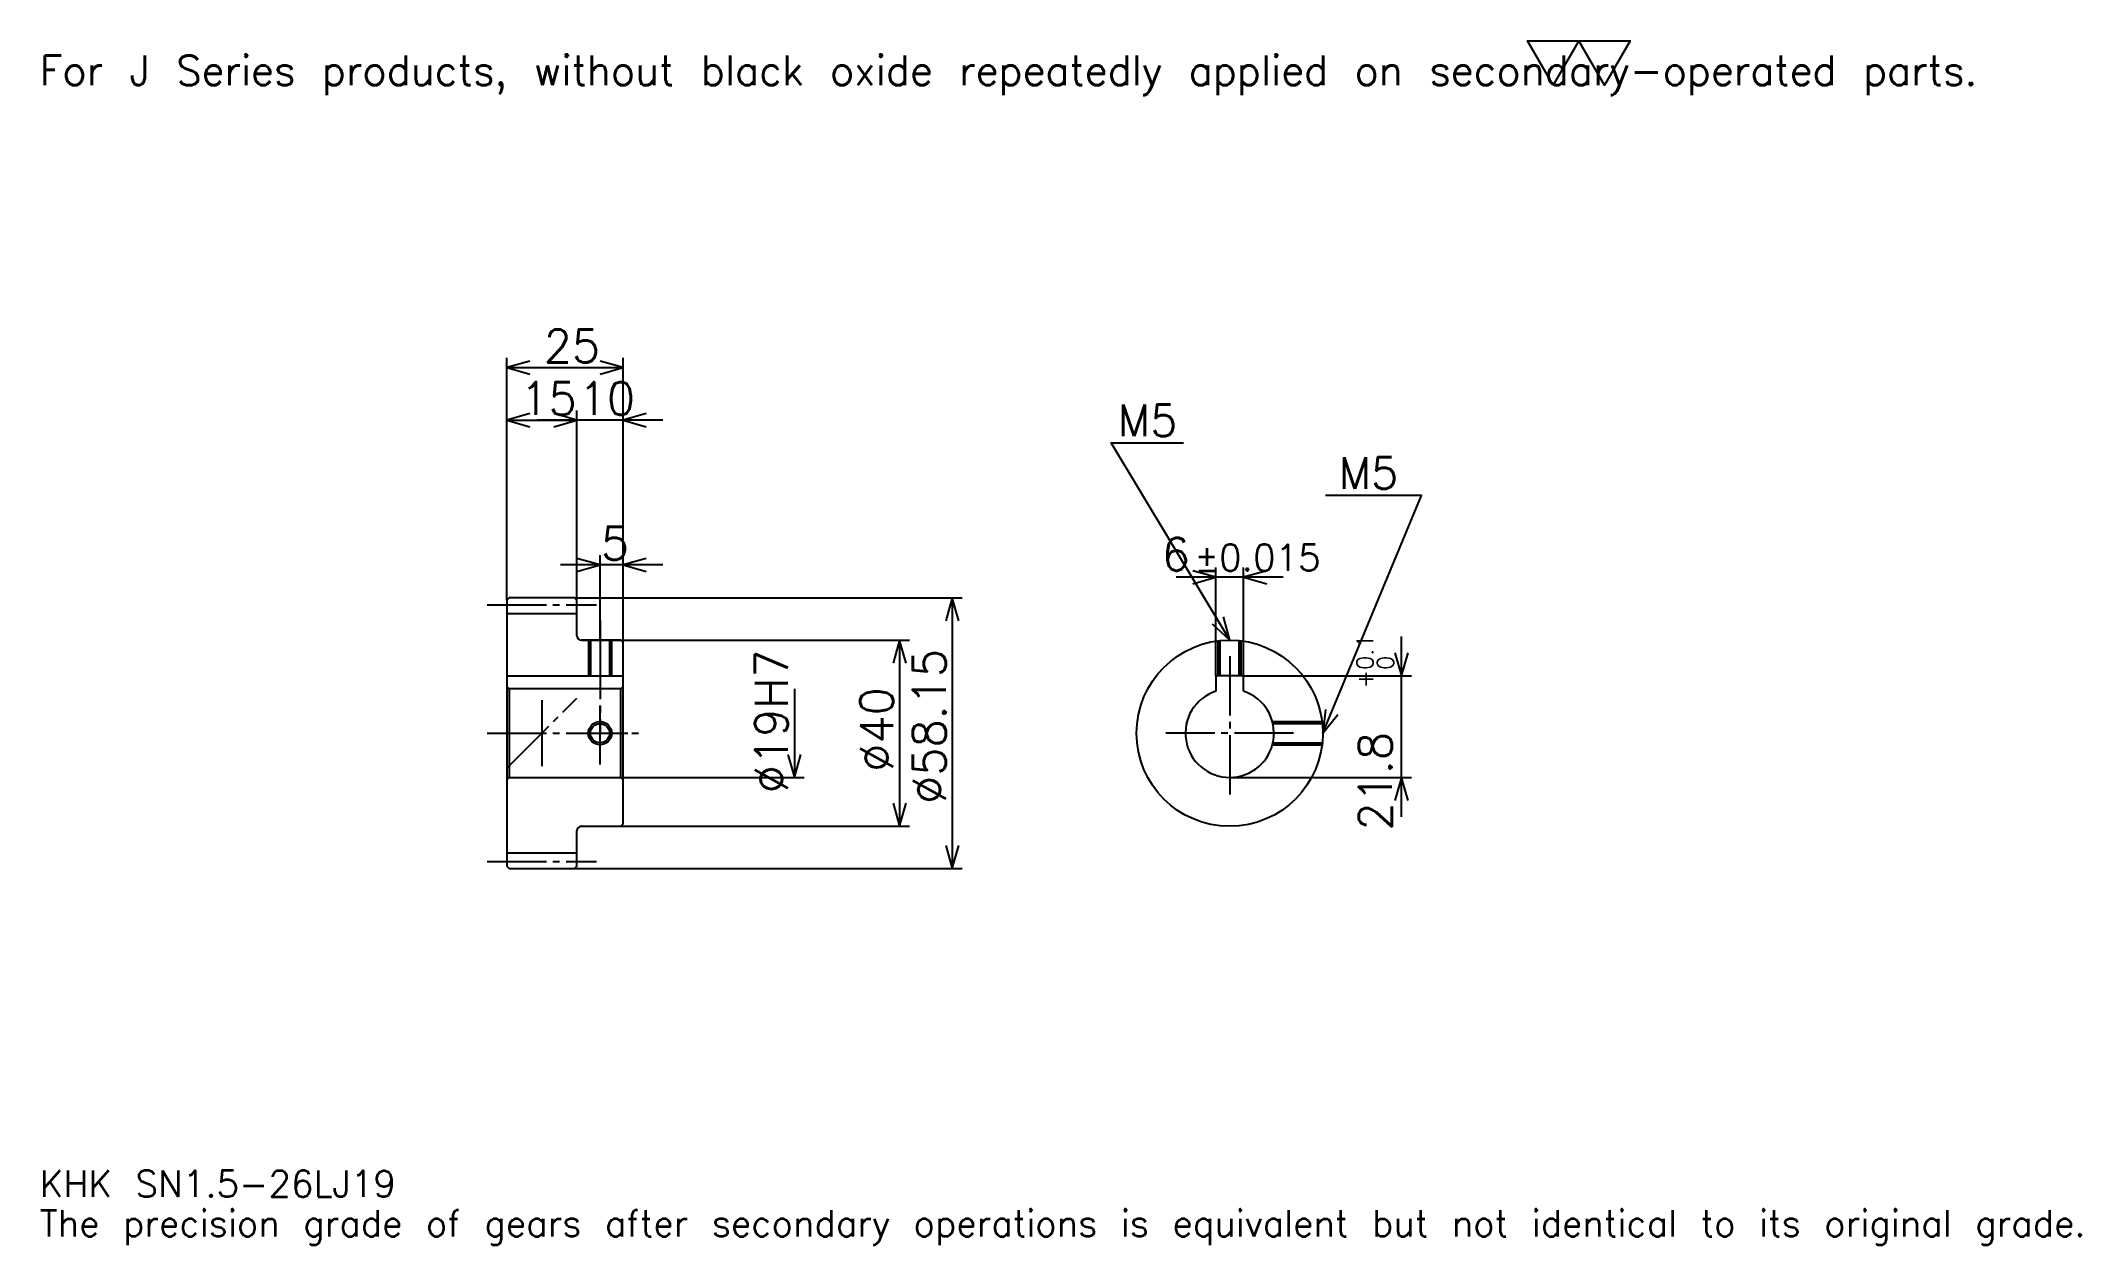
# Model space of a CAD drawing. Extents: x 14 to 453, y 5 to 264.
import ezdxf

# ---------------------------------------------------------------- set-up
doc = ezdxf.new("R2010")
doc.units = 0
doc.linetypes.add('DASHDOT', pattern=[16.95652, 12.717391, -1.413043, 1.413043, -1.413043])
doc.layers.get('0').update_dxf_attribs({"linetype": 'CONTINUOUS'})
doc.layers.add('DASHDOT', color=6, linetype='DASHDOT')
doc.styles.add('KANJI', font='TXT', dxfattribs={"bigfont": 'BIGFONT'})

msp = doc.modelspace()

# ---------------------------------------------------------------- linework, layer by layer
at = {"color": 5}
for p, q in [((114.456528, 144.240219), (114.456528, 195.816299)), ((114.456528, 193.696732), (139.456528, 193.696732)), ((139.456528, 144.240219), (139.456528, 195.816299)), ((129.456528, 144.240219), (129.456528, 184.511963)), ((114.456528, 182.392395), (129.456528, 182.392395)), ((147.934784, 182.392395), (120.978264, 182.392395)), ((134.456528, 144.240219), (134.456528, 153.424988)), ((147.934784, 151.305435), (125.978264, 151.305435)), ((266.67392, 127.463051), (266.67392, 150.778259)), ((272.67392, 127.463051), (272.67392, 150.778259)), ((281.152161, 148.658691), (258.195679, 148.658691)), ((114.456528, 143.740219), (114.456528, 144.240219)), ((128.956528, 144.240219), (139.456528, 144.240219)), ((129.456528, 143.740219), (129.456528, 144.240219)), ((134.456528, 135.163055), (134.456528, 144.240219)), ((134.456528, 135.163055), (134.456528, 144.240219)), ((139.456528, 144.240219), (212.228271, 144.240219)), ((139.456528, 134.663055), (139.456528, 144.240219)), ((210.108704, 144.240219), (210.108704, 86.085884)), ((306.586975, 97.184784), (306.586975, 135.941315)), ((130.456528, 135.163055), (139.456528, 135.163055)), ((139.456528, 135.163055), (200.92392, 135.163055)), ((198.804352, 135.163055), (198.804352, 95.163048)), ((272.67392, 127.463051), (308.706543, 127.463051)), ((176.195663, 124.663048), (176.195663, 105.663048)), ((139.456528, 105.663048), (178.315216, 105.663048)), ((269.67392, 105.663048), (308.706543, 105.663048)), ((130.456528, 95.163048), (139.456528, 95.163048)), ((139.456528, 95.163048), (200.92392, 95.163048)), ((128.956528, 86.085884), (139.456528, 86.085884)), ((139.456528, 86.085884), (212.228271, 86.085884))]:
    msp.add_line(p, q, dxfattribs=at)
at = {"color": 4}
for p, q in [((114.456528, 140.865219), (129.456528, 140.865219)), ((114.456528, 127.463051), (139.456528, 127.463051)), ((114.956528, 124.663048), (114.956528, 105.663048)), ((138.956528, 124.663048), (139.456528, 125.163048)), ((138.956528, 105.663048), (139.456528, 105.163048)), ((114.456528, 89.460884), (129.456528, 89.460884))]:
    msp.add_line(p, q, dxfattribs=at)
at = {"color": 7}
msp.add_line((121.956528, 122.228264), (121.956528, 108.097832), dxfattribs=at)
msp.add_lwpolyline([(339.130432, 254.347824), (333.619568, 263.899994), (355.663025, 263.899994), (350.152161, 254.347824), (344.641296, 263.899994), (339.130432, 254.347824)], dxfattribs=at)
at = {"color": 5}
for points in [[(119.402176, 195.109772), (114.456528, 193.696732), (119.402176, 192.283691)], [(134.51088, 192.283691), (139.456528, 193.696732), (134.51088, 195.109772)], [(119.402176, 183.80542), (114.456528, 182.392395), (119.402176, 180.97934)], [(124.51088, 180.97934), (129.456528, 182.392395), (124.51088, 183.80542)], [(124.51088, 180.97934), (129.456528, 182.392395), (124.51088, 183.80542)], [(144.402176, 183.80542), (139.456528, 182.392395), (144.402176, 180.97934)], [(269.67392, 135.163055), (244.239136, 177.554352), (259.782593, 177.554352)], [(289.67392, 115.163048), (310.869568, 166.25), (290.239136, 166.25)], [(129.51088, 149.892395), (134.456528, 151.305435), (129.51088, 152.718475)], [(144.402176, 152.718475), (139.456528, 151.305435), (144.402176, 149.892395)], [(261.728271, 147.245651), (266.67392, 148.658691), (261.728271, 150.071747)], [(277.619568, 150.071747), (272.67392, 148.658691), (277.619568, 147.245651)], [(211.521744, 139.294556), (210.108704, 144.240219), (208.695663, 139.294556)], [(265.917725, 138.67691), (269.67392, 135.163055), (268.341064, 140.13092)], [(200.217392, 130.217392), (198.804352, 135.163055), (197.391312, 130.217392)], [(305.17392, 132.408691), (306.586975, 127.463051), (308, 132.408691)], [(290.264038, 120.272644), (289.67392, 115.163048), (292.874359, 119.189629)], [(174.782623, 110.608704), (176.195663, 105.663048), (177.608704, 110.608704)], [(308, 100.7174), (306.586975, 105.663048), (305.17392, 100.7174)], [(197.391312, 100.108704), (198.804352, 95.163048), (200.217392, 100.108704)], [(208.695663, 91.031532), (210.108704, 86.085884), (211.521744, 91.031532)]]:
    msp.add_lwpolyline(points, dxfattribs=at)
at = {"color": 4}
for points in [[(129.456528, 136.163055), (129.456528, 143.740219), (128.956528, 144.240219), (114.956528, 144.240219), (114.456528, 143.740219), (114.456528, 105.163048)], [(130.456528, 95.163048), (138.956528, 95.163048), (139.456528, 95.663048), (139.456528, 134.663055), (138.956528, 135.163055), (130.456528, 135.163055)], [(131.956528, 135.163055), (131.956528, 127.463051)], [(132.391525, 135.163055), (132.391525, 127.463051)], [(136.52153, 135.163055), (136.52153, 127.463051)], [(136.956528, 135.163055), (136.956528, 127.463051)], [(267.17392, 127.463051), (267.17392, 135.00618)], [(267.608917, 127.463051), (267.608917, 135.056152)], [(271.738922, 127.463051), (271.738922, 135.056152)], [(272.17392, 127.463051), (272.17392, 135.00618)], [(272.67392, 124.176926), (272.67392, 127.463051), (266.67392, 127.463051), (266.67392, 124.176926)], [(114.456528, 105.163048), (114.956528, 105.663048), (138.956528, 105.663048), (138.956528, 124.663048), (114.956528, 124.663048), (114.456528, 125.163048)], [(278.83905, 117.663048), (289.517059, 117.663048)], [(278.946777, 117.22805), (289.567017, 117.22805)], [(278.83905, 112.663048), (289.517059, 112.663048)], [(278.946777, 113.098045), (289.567017, 113.098045)], [(114.456528, 105.163048), (114.456528, 86.585884), (114.956528, 86.085884), (128.956528, 86.085884), (129.456528, 86.585884), (129.456528, 94.163048)]]:
    msp.add_lwpolyline(points, dxfattribs=at)
for centre, radius in [((269.67392, 115.163048), 20), ((134.456528, 115.163048), 2.065)]:
    msp.add_circle(centre, radius, dxfattribs=at)
at = {"color": 7}
msp.add_circle((134.456528, 115.163048), 2.5, dxfattribs=at)
at = {"color": 4}
for centre, radius, start, end in [((130.456528, 136.163055), 1, 180, 270), ((269.67392, 115.163048), 9.5, 108.40848033, 71.59151967), ((130.456528, 94.163048), 1, 90, 180)]:
    msp.add_arc(centre, radius, start, end, dxfattribs=at)
at = {"layer": 'DASHDOT', "color": 7}
for p, q in [((110.2174, 142.740219), (133.695663, 142.740219)), ((134.456528, 135.163055), (134.456528, 115.163048)), ((269.67392, 131.702179), (269.67392, 101.42392)), ((114.456528, 107.663048), (129.456528, 122.663048)), ((110.2174, 115.163048), (143.695663, 115.163048)), ((283.413055, 115.163048), (255.934784, 115.163048)), ((110.2174, 87.585884), (133.695663, 87.585884))]:
    msp.add_line(p, q, dxfattribs=at)
for points in [[(134.456528, 139.402176), (134.456528, 123.223915)], [(134.456528, 108.42392), (134.456528, 121.902176)], [(127.7174, 115.163048), (141.195663, 115.163048)]]:
    msp.add_lwpolyline(points, dxfattribs=at)

# ---------------------------------------------------------------- texts
at = {"color": 7, "style": 'KANJI'}
for s, height, p in [('For J Series products, without black oxide repeatedly applied on secondary-operated parts.', 6.358696, (14.130435, 254.347824)), ('25', 7.065217, (122.364136, 194.827164)), ('15', 7.065217, (117.364136, 183.522827)), ('10', 7.065217, (129.864136, 183.522827)), ('M5', 6.782609, (245.652176, 178.967392)), ('M5', 6.782609, (293.065216, 167.663055)), ('5', 7.065217, (134.660339, 152.435867)), ('6', 7.065217, (255.08992, 150.071747)), ('%%p0.015', 5.652174, (262.083618, 150.071747)), ('KHK SN1.5-26LJ19', 5.652174, (14.130435, 15.543478)), ('The precision grade of gears after secondary operations is equivalent but not identical to its original grade.', 5.652174, (14.130435, 7.065217))]:
    msp.add_text(s, height=height, dxfattribs=at).set_placement(p)
for s, height, p in [('%%c19H7', 7.065217, (174.782623, 102.269028)), ('%%c58.15', 7.065217, (208.695663, 99.972832)), ('0.1', 3.532609, (300.510864, 128.775162)), ('+', 3.532609, (300.510864, 124.818642)), ('0', 3.532609, (304.891296, 128.775162)), ('%%c40', 7.065217, (197.391312, 106.86142)), ('21.8', 7.065217, (304.467407, 94.237579))]:
    msp.add_text(s, height=height, rotation=90, dxfattribs=at).set_placement(p)

doc.saveas('drawing.dxf')
